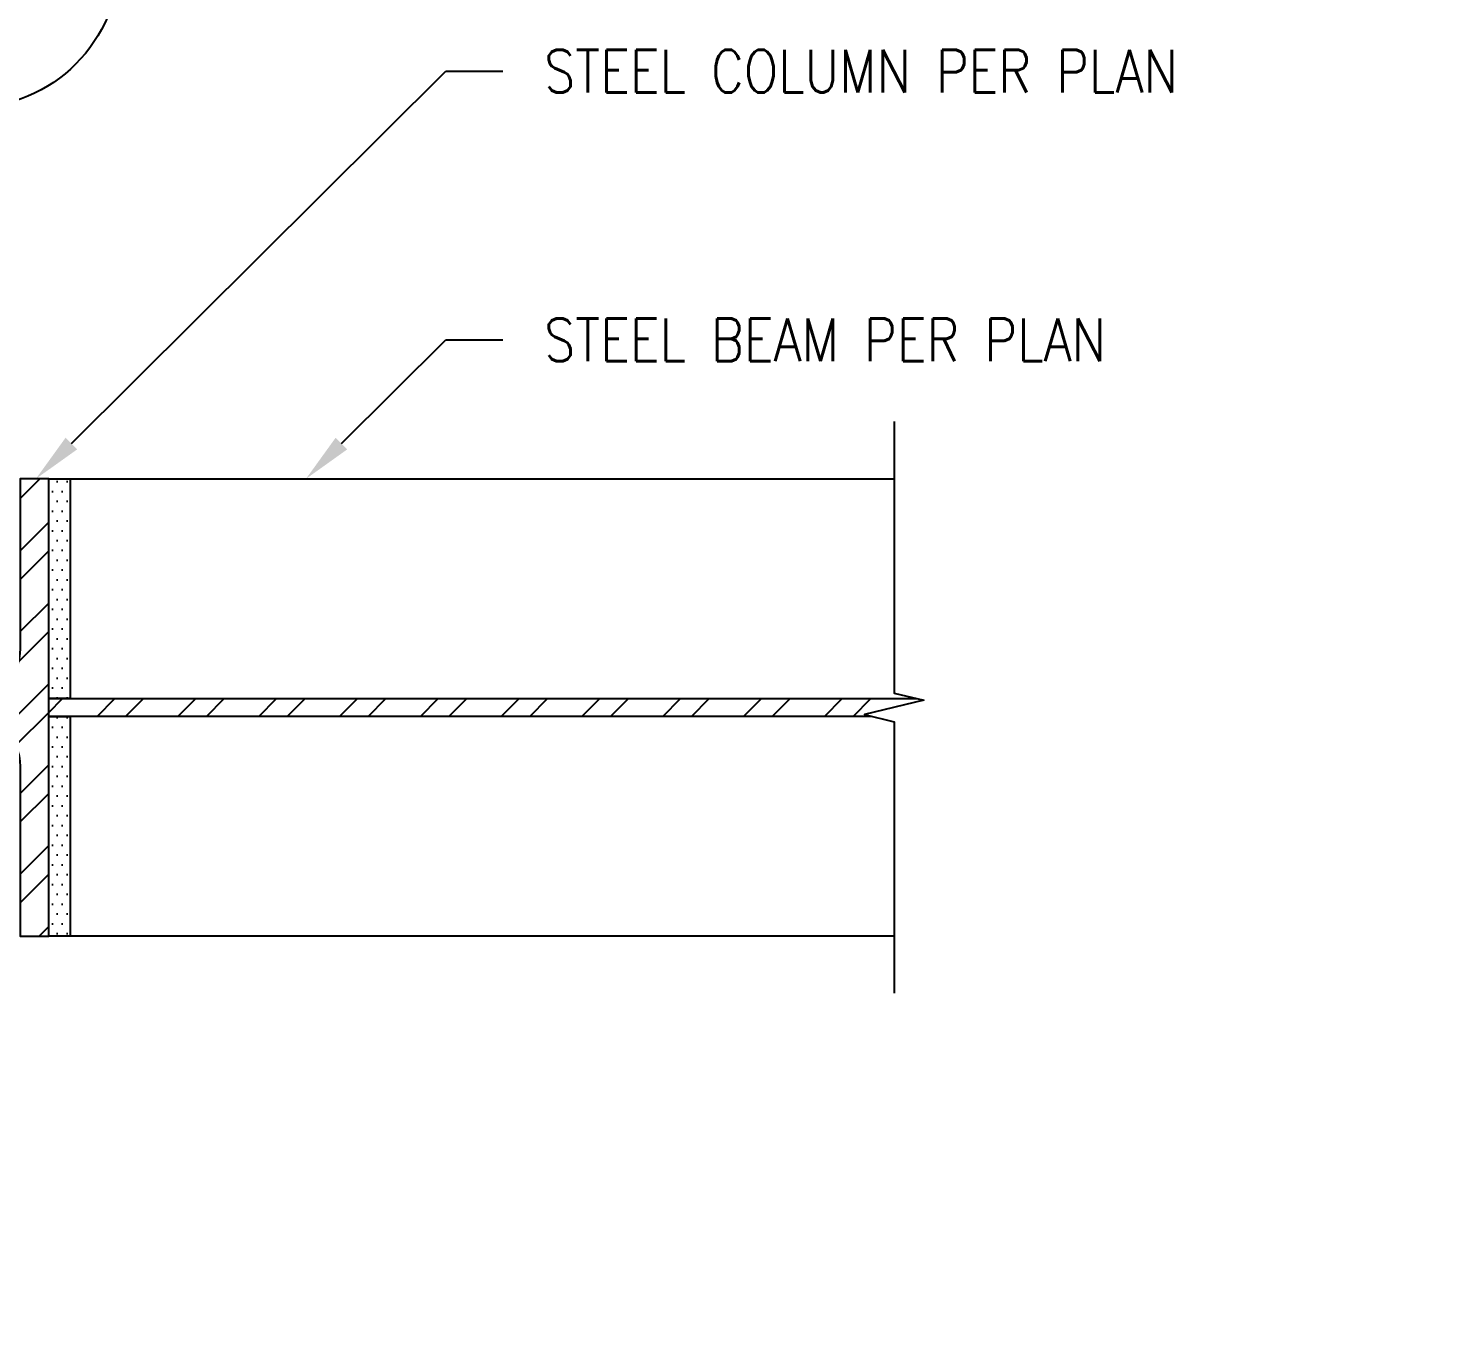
# Model space of a CAD drawing. Header units: inches. Extents: x -16404 to 14624, y -1591 to 16152.
# Drawn here: x -9000.63 to -8976.12, y 7973.15 to 7996.15 of the extents above; entities that cross this region are included whole.
import ezdxf
from ezdxf import colors
from ezdxf.entities.mleader import LeaderData, LeaderLine
from ezdxf.enums import TextEntityAlignment as Align
from ezdxf.math import Vec2, Vec3

# ---------------------------------------------------------------- set-up
doc = ezdxf.new("R2010")
doc.units = ezdxf.units.IN
doc.header["$LTSCALE"] = 24
doc.header["$MEASUREMENT"] = 0
doc.layers.get('0').update_dxf_attribs({"linetype": 'CONTINUOUS'})
for name, color, linetype in [('S-ANNO-NOTE', 4, 'CONTINUOUS'), ('S-BREAK', 2, 'CONTINUOUS'), ('S-DETL-SYMB', 4, 'CONTINUOUS'), ('S-DETL-SYMB @ 1', 4, 'CONTINUOUS'), ('S-NOTE', 4, 'CONTINUOUS'), ('S-STEEL', 4, 'CONTINUOUS')]:
    doc.layers.add(name, color=color, linetype=linetype)
doc.layers.add('S-HATCH1', color=1, linetype='CONTINUOUS', transparency=0.5)
doc.styles.add('Arial', font='arial.ttf', dxfattribs={"width": 0.85})
doc.styles.add('ROMANS', font='romans.shx', dxfattribs={"width": 0.85})
pattern_1 = [(45, (-12185.90695303211, 6181.636745891378), (-0.7071067811865476, 0.7071067811865476), []), (45, (-12185.90695303211, 6182.136745891378), (-0.7071067811865476, 0.7071067811865476), [])]
pattern_2 = [(0, (-12185.90695303211, 6181.636745891378), (0.0859375, 0.171875), [0, -0.171875])]

# ---------------------------------------------------------------- blocks, each defined once
blk = doc.blocks.new('_Integral')
at = {"color": 0, "linetype": 'ByBlock', "lineweight": -2}
for centre, start, end in [((0.44488802, -0.09133463), 101.9999999980396, 167.9999999799194), ((-0.44488802, 0.09133463), 282.0000000215427, 348.0000000034225)]:
    blk.add_arc(centre, 0.45416667, start, end, dxfattribs=at)
blk = doc.blocks.new('*U905')
at = {"layer": 'S-DETL-SYMB'}
blk.add_circle((-5.551115123125783e-17, -2.553819195925602e-16), 0.2186638013036149, dxfattribs=at)
at = {"layer": 'S-DETL-SYMB', "style": 'Arial', "width": 0.85, "flags": 8}
blk.add_attdef('VIEWNUMBER', text='', height=0.09375, dxfattribs=at).set_placement((5.551115123125783e-16, 0.01084026003146799), align=Align.BOTTOM_CENTER)
blk.add_attdef('SHEETNUMBER', text='', height=0.09375, dxfattribs=at).set_placement((-5.551115123125783e-17, -0.03245903127293237), align=Align.TOP_CENTER)

msp = doc.modelspace()

# ---------------------------------------------------------------- hatches: boundary and pattern name
at = {"layer": 'S-HATCH1'}
h = msp.add_hatch(dxfattribs=at)
h.set_pattern_fill('STEEL', color=256, scale=8, style=0)
h.set_pattern_definition(pattern_1)
edge = h.paths.add_edge_path()
edge.add_line((-9000.268002213114, 7988.263178239278), (-9000.768002213114, 7988.263178239278))
edge.add_line((-9000.768002213114, 7988.263178239278), (-9000.768002213114, 7985.294428239278))
edge.add_arc((-9001.643002213114, 7985.294428239278), 0.875, -90, 0, ccw=False)
edge.add_line((-9001.643002213114, 7984.419428239278), (-9010.893002213114, 7984.419428239278))
edge.add_arc((-9010.893002213114, 7985.294428239278), 0.875, 180, 270, ccw=False)
edge.add_line((-9011.768002213114, 7985.294428239278), (-9011.768002213114, 7988.263178239278))
edge.add_line((-9011.768002213114, 7988.263178239278), (-9012.268002213114, 7988.263178239278))
edge.add_line((-9012.268002213114, 7988.263178239278), (-9012.268002213114, 7980.263178239278))
edge.add_line((-9012.268002213114, 7980.263178239278), (-9011.768002213114, 7980.263178239278))
edge.add_line((-9011.768002213114, 7980.263178239278), (-9011.768002213114, 7983.231928239278))
edge.add_arc((-9010.893002213114, 7983.231928239278), 0.875, 90, 180, ccw=False)
edge.add_line((-9010.893002213114, 7984.106928239278), (-9001.643002213114, 7984.106928239278))
edge.add_arc((-9001.643002213114, 7983.231928239278), 0.875, 0, 90, ccw=False)
edge.add_line((-9000.768002213114, 7983.231928239278), (-9000.768002213114, 7980.263178239278))
edge.add_line((-9000.768002213114, 7980.263178239278), (-9000.268002213114, 7980.263178239278))
edge.add_line((-9000.268002213114, 7980.263178239278), (-9000.268002213114, 7988.263178239278))
h = msp.add_hatch(dxfattribs=at)
h.set_pattern_fill('DOTS', color=256, scale=2.75, style=0)
h.set_pattern_definition(pattern_2)
h.paths.add_polyline_path([(-9000.268002213114, 7988.263170854325), (-8999.893002213114, 7988.263170854325), (-8999.893002213114, 7984.419428239278), (-9000.268002213114, 7984.419428239278)])
h = msp.add_hatch(dxfattribs=at)
h.set_pattern_fill('STEEL', color=256, scale=8, style=0)
h.set_pattern_definition(pattern_1)
h.paths.add_polyline_path([(-9000.268002213114, 7984.419428239278), (-9000.268002213114, 7984.106928239278), (-8985.871616015796, 7984.106928239278), (-8985.99521847608, 7984.136987051045), (-8984.957416885485, 7984.389369427511), (-8985.081019345766, 7984.419428239278)])
h = msp.add_hatch(dxfattribs=at)
h.set_pattern_fill('DOTS', color=256, scale=2.75, style=0)
h.set_pattern_definition(pattern_2)
h.paths.add_polyline_path([(-9000.268002213114, 7984.106928239278), (-8999.893002213114, 7984.106928239278), (-8999.893002213114, 7980.263185624231), (-9000.268002213114, 7980.263185624231)])

# ---------------------------------------------------------------- linework, layer by layer
at = {"layer": 'S-BREAK'}
msp.add_lwpolyline([(-8985.47631768078, 7989.263178239278), (-8985.47631768078, 7984.515560615745), (-8984.957416885485, 7984.389369427511), (-8985.99521847608, 7984.136987051045), (-8985.47631768078, 7984.010795862813), (-8985.47631768078, 7979.263178239278)], dxfattribs=at)
at = {"layer": 'S-HATCH1'}
for points in [[(-9000.268002213114, 7988.263170854325), (-8999.893002213114, 7988.263170854325), (-8999.893002213114, 7984.419428239278), (-9000.268002213114, 7984.419428239278)], [(-9000.268002213114, 7984.106928239278), (-8999.893002213114, 7984.106928239278), (-8999.893002213114, 7980.263185624231), (-9000.268002213114, 7980.263185624231)]]:
    msp.add_lwpolyline(points, close=True, dxfattribs=at)
at = {"layer": 'S-STEEL'}
msp.add_lwpolyline([(-9000.268002213114, 7988.263178239278), (-9000.768002213114, 7988.263178239278), (-9000.768002213114, 7985.294428239278, -0.4142135623730958), (-9001.643002213114, 7984.419428239278), (-9010.893002213114, 7984.419428239278, -0.4142135623730958), (-9011.768002213114, 7985.294428239278), (-9011.768002213114, 7988.263178239278), (-9012.268002213114, 7988.263178239278), (-9012.268002213114, 7980.263178239278), (-9011.768002213114, 7980.263178239278), (-9011.768002213114, 7983.231928239278, -0.4142135623730952), (-9010.893002213114, 7984.106928239278), (-9001.643002213114, 7984.106928239278, -0.4142135623730952), (-9000.768002213114, 7983.231928239278), (-9000.768002213114, 7980.263178239278), (-9000.268002213114, 7980.263178239278)], format="xyb", close=True, dxfattribs=at)
for points in [[(-9000.256403631429, 7988.263178239278), (-8985.47631768078, 7988.263178239278)], [(-9000.268002213114, 7984.419428239278), (-8985.081019345766, 7984.419428239278)], [(-8985.871616015796, 7984.106928239278), (-9000.268002213114, 7984.106928239278)], [(-8985.47631768078, 7980.263178239278), (-9000.256403631429, 7980.263178239278)]]:
    msp.add_lwpolyline(points, dxfattribs=at)

# ---------------------------------------------------------------- block references
at = {"layer": 'S-DETL-SYMB @ 1', "xscale": 12, "yscale": 12, "zscale": 12}
msp.add_blockref('*U905', (-9001.65124257074, 7997.374230142296), dxfattribs=at)

# ---------------------------------------------------------------- leaders
at = {"layer": 'S-ANNO-NOTE'}
ml = msp.add_multileader_mtext('Standard', dxfattribs=at)
ml.set_content('\\A1;CONTINUITY PLATES WHERE OCCUR OR STIFFENER PLATE {\\H0.7x;\\S3#8;\\H1.42857x;"  ALIGNED WITH TOP AND BOTTOM OF STEEL PLATE EACH }', color=4, style='Arial')
ml.set_leader_properties(color=2)
ml.set_arrow_properties(name='INTEGRAL')
ml.build(insert=Vec2(0, 0))
ml.multileader.update_dxf_attribs({"dogleg_length": 0.1250000000000006, "arrow_head_size": 0.875, "scale": 8})
ctx = ml.context
ctx.base_point, ctx.scale, ctx.char_height, ctx.arrow_head_size, ctx.landing_gap_size, ctx.plane_origin, ctx.plane_x_axis, ctx.plane_y_axis = Vec3(-9079.08486313951, 7990.383876167307), 8, 0.75, 0.875, 0.72, Vec3(-9121.522587943782, 8288.71869801325), Vec3(1, 2.572534627643769e-12, 1.307440925667317e-26), Vec3(-2.572534627643769e-12, 1, 5.082471053224867e-15)
notes = []
notes.append((ctx, [(0, (1, 1, 0), (-9080.08486313951, 7990.383876167304), (1, 2.572534627643769e-12, 1.307440925667316e-26), 1.000000000000004, [(0, [(-9084.925491142363, 7987.657140585389)], 0, [])])]))
ctx.mtext.insert, ctx.mtext.text_direction, ctx.mtext.rotation, ctx.mtext.width, ctx.mtext.flow_direction = Vec3(-9078.364863139508, 7990.765271113164), Vec3(1, 2.572534627643769e-12, 1.307440925667317e-26), 2.572534627643769e-12, 9.800907780125273, 5
ml = msp.add_multileader_mtext('Standard', dxfattribs=at)
ml.set_content('STIFFENER PLATE', color=4, style='Arial')
ml.set_leader_properties(color=2)
ml.build(insert=Vec2(0, 0))
ml.multileader.update_dxf_attribs({"dogleg_length": 0.1250000000000006, "arrow_head_size": 0.875, "scale": 8})
ctx = ml.context
ctx.base_point, ctx.scale, ctx.char_height, ctx.arrow_head_size, ctx.landing_gap_size, ctx.plane_origin = Vec3(-8933.714531359477, 7973.748436026938), 8, 0.75, 0.875, 0.72, Vec3(-8877.170599754758, 10781.81824228508)
ctx.text_align_type = 2
notes.append((ctx, [(0, (1, 1, 0), (-8923.345788180759, 7973.748436026938), (-1, 0), 1.000000000000004, [(0, [(-8915.03381588974, 7981.531607639093)], 0, [])])]))
ctx.mtext.insert, ctx.mtext.width, ctx.mtext.alignment, ctx.mtext.flow_direction = Vec3(-8925.06578818076, 7974.129830979188), 9.800907780125272, 3, 5
ml = msp.add_multileader_mtext('Standard', dxfattribs=at)
ml.set_content('\\A1;STEEL COLUMN PER PLAN', color=4, style='Arial')
ml.set_leader_properties(color=2)
ml.build(insert=Vec2(0, 0))
ml.multileader.update_dxf_attribs({"dogleg_length": 0.1250000000000006, "arrow_head_size": 0.875, "scale": 8})
ctx = ml.context
ctx.base_point, ctx.scale, ctx.char_height, ctx.arrow_head_size, ctx.landing_gap_size, ctx.plane_origin, ctx.plane_x_axis, ctx.plane_y_axis = Vec3(-9079.08486313952, 7974.329446550908), 8, 0.75, 0.875, 0.72, Vec3(-9132.614488009709, 8274.274164561979), Vec3(1, -1.749720033706632e-11, -1.307440925667319e-26), Vec3(1.749720033706632e-11, 1, 5.082471053224867e-15)
notes.append((ctx, [(0, (1, 1, 0), (-9080.08486313952, 7974.329446550925), (1, -1.749720033706632e-11, -1.307440925667317e-26), 1.000000000000004, [(0, [(-9084.882385316618, 7978.255743765437)], 0, [])])]))
ctx.mtext.insert, ctx.mtext.text_direction, ctx.mtext.rotation, ctx.mtext.width, ctx.mtext.defined_height, ctx.mtext.flow_direction = Vec3(-9078.364863139515, 7974.704446550895), Vec3(1, -1.749720033706632e-11, -1.307440925667319e-26), 6.283185307162089, 10.32115725523987, 4.205173170849404, 5
at = {"layer": 'S-NOTE'}
ml = msp.add_multileader_mtext('Standard', dxfattribs=at)
ml.set_content('STEEL COLUMN PER PLAN', color=4, style='ROMANS')
ml.set_leader_properties(color=2)
ml.build(insert=Vec2(0, 0))
ml.multileader.update_dxf_attribs({"dogleg_length": 0.36, "arrow_head_size": 0.875, "scale": 8})
ctx = ml.context
ctx.base_point, ctx.scale, ctx.char_height, ctx.arrow_head_size, ctx.landing_gap_size, ctx.plane_origin = Vec3(-8992.32130105856, 7995.393579870748), 8, 0.75, 0.875, 0.72, Vec3(-9039.289518377565, 10803.46338612889)
notes.append((ctx, [(0, (1, 1, 0), (-8993.32130105856, 7995.393579870748), (1, 0), 1.000000000000005, [(0, [(-9000.49097657909, 7988.263178239278)], 0, [])])]))
ctx.mtext.insert, ctx.mtext.width, ctx.mtext.flow_direction = Vec3(-8991.60130105856, 7995.768579870748), 9.800907780125272, 5
ml = msp.add_multileader_mtext('Standard', dxfattribs=at)
ml.set_content('STEEL BEAM PER PLAN', color=4, style='ROMANS')
ml.set_leader_properties(color=2)
ml.build(insert=Vec2(0, 0))
ml.multileader.update_dxf_attribs({"dogleg_length": 0.36, "arrow_head_size": 0.875, "scale": 8})
ctx = ml.context
ctx.base_point, ctx.scale, ctx.char_height, ctx.arrow_head_size, ctx.landing_gap_size, ctx.plane_origin = Vec3(-8992.32130105856, 7990.694935020447), 8, 0.75, 0.875, 0.72, Vec3(-9039.289518377565, 10798.76474127859)
notes.append((ctx, [(0, (1, 1, 0), (-8993.32130105856, 7990.694935020447), (1, 0), 1.000000000000005, [(0, [(-8995.765081260128, 7988.263178239278)], 0, [])])]))
ctx.mtext.insert, ctx.mtext.width, ctx.mtext.flow_direction = Vec3(-8991.60130105856, 7991.069935020447), 9.800907780125272, 5
for ctx, leaders in notes:
    for number, flags, end, landing, length, lines in leaders:
        leader = LeaderData()
        leader.index, (leader.has_last_leader_line, leader.has_dogleg_vector, leader.attachment_direction) = number, flags
        leader.last_leader_point, leader.dogleg_vector, leader.dogleg_length = Vec3(end), Vec3(landing), length
        for number, points, colour, breaks in lines:
            line = LeaderLine()
            line.index, line.vertices, line.color, line.breaks = number, Vec3.list(points), colors.encode_raw_color(colour), breaks
            leader.lines.append(line)
        ctx.leaders.append(leader)

doc.saveas('drawing.dxf')
